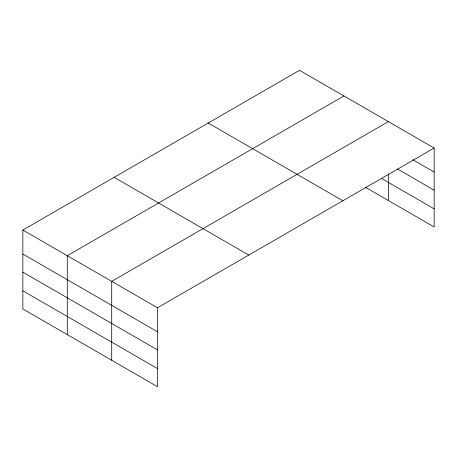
<?xml version="1.0" encoding="UTF-8"?>
<svg xmlns="http://www.w3.org/2000/svg" width="457" height="457" viewBox="0 0 457 457"><rect width="100%" height="100%" fill="white"/><g stroke="black" fill="none" stroke-linecap="round" stroke-linejoin="round"><path stroke-width="0.69" d="M365.543 187.347L434.15 226.958L434.15 148.045L299.512 70.315L22.85 230.042L22.85 308.955L157.488 386.685L157.488 307.778L22.85 230.042M343.944 95.964L67.282 255.697L67.282 334.604M388.376 121.619L111.708 281.346L111.708 360.259M157.488 307.778L434.15 148.045M412.785 159.71L434.15 172.043M397.527 169.021L434.15 190.163M381.584 178.487L434.15 208.832M208.215 123.024L342.853 200.754M114.147 177.333L248.785 255.063M22.85 254.046L157.488 331.776M22.85 272.166L157.488 349.896M22.85 290.835L157.488 368.565M388.376 174.111L388.376 200.526"/></g></svg>
